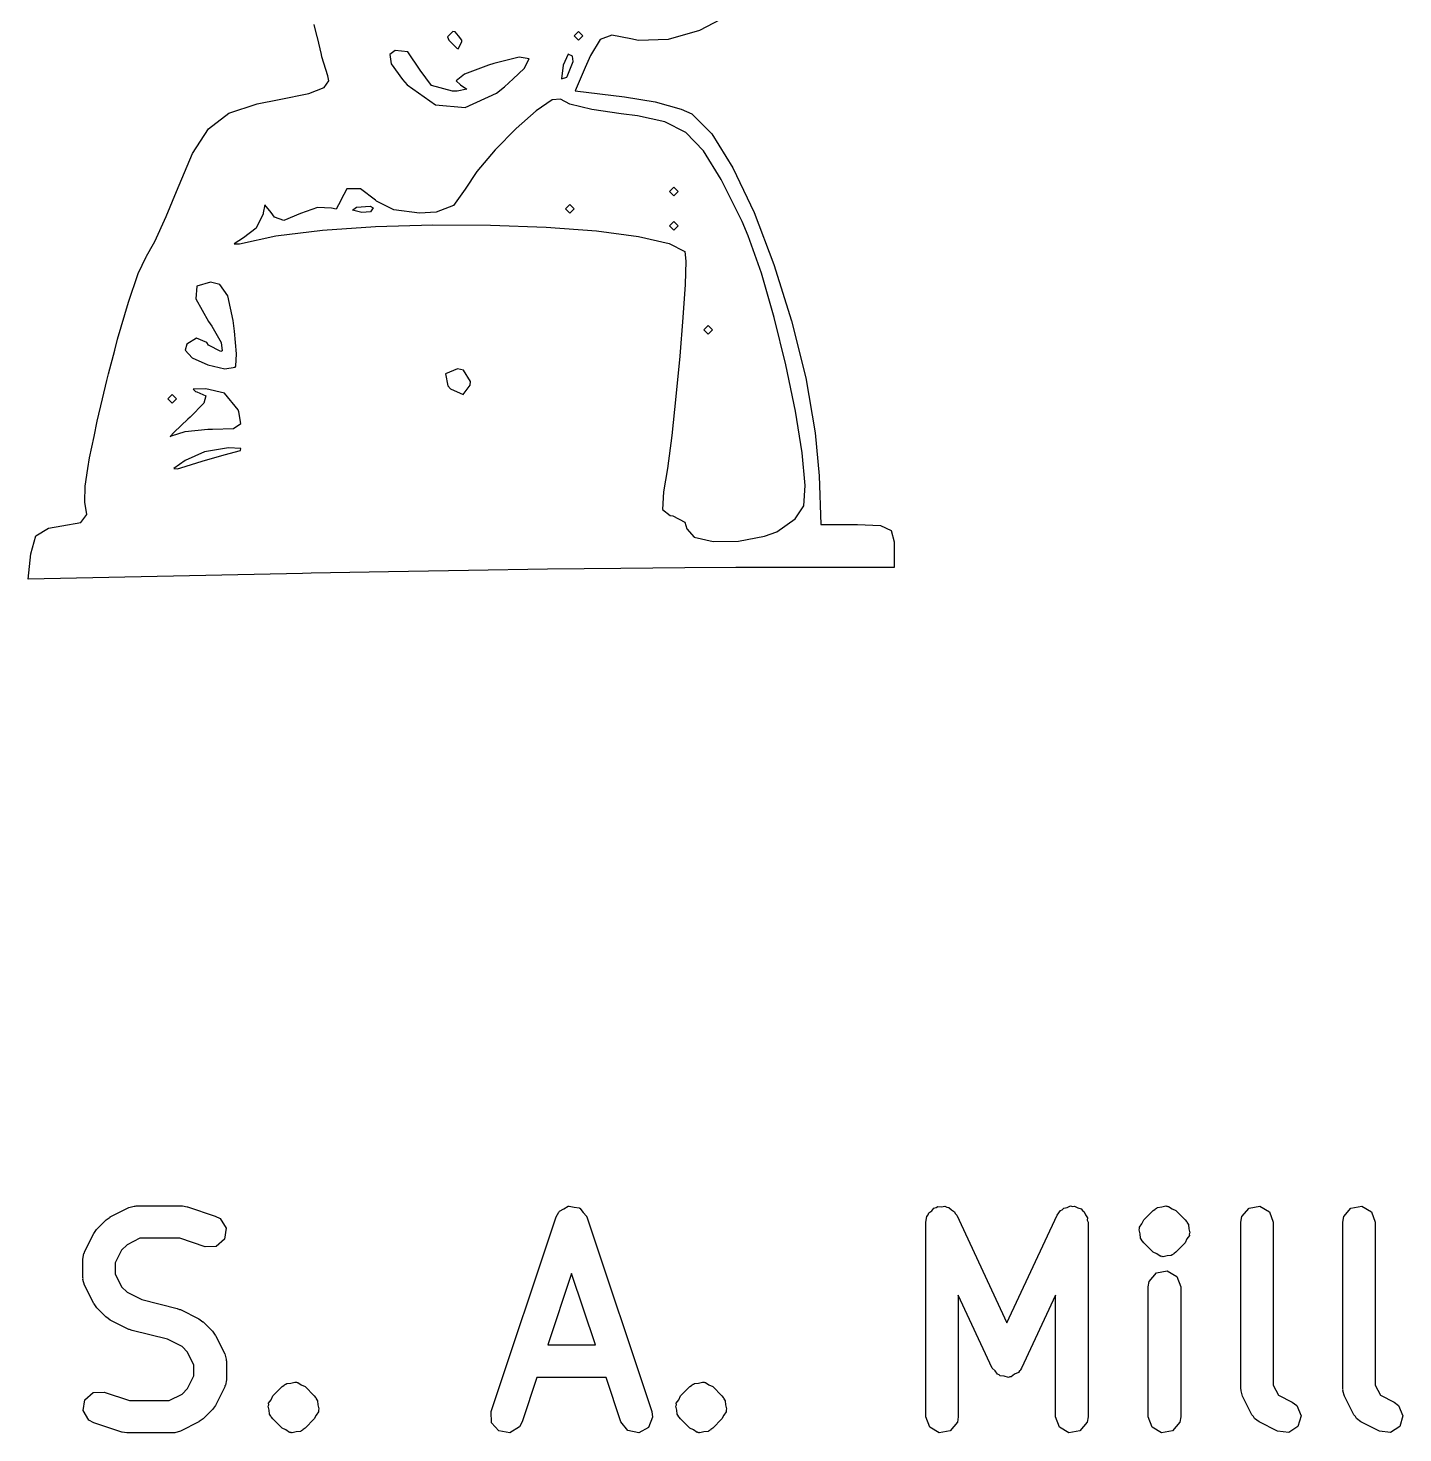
# Model space of a CAD drawing. Extents: x 85 to 109.2, y -106.5 to -93.4.
# Drawn here: x 93.99 to 100.35, y -106.48 to -99.98 of the extents above; entities that cross this region are included whole.
import ezdxf

# ---------------------------------------------------------------- set-up
doc = ezdxf.new("R2010")
doc.units = 0
doc.layers.add('BLACK', color=7, linetype='CONTINUOUS')

msp = doc.modelspace()

# ---------------------------------------------------------------- linework, layer by layer
at = {"layer": 'BLACK', "linetype": 'CONTINUOUS'}
for p, q in [((95.3309, -100.025), (95.3163, -99.9679)), ((97.2294, -99.9288), (97.0989, -99.9963)), ((95.3319, -100.029), (95.3309, -100.025)), ((95.3504, -100.107), (95.3319, -100.029)), ((95.9576, -100), (95.9337, -100.025)), ((95.9337, -100.025), (95.94, -100.04)), ((95.94, -100.04), (95.9759, -100.078)), ((95.9692, -100.002), (95.9576, -100)), ((95.984, -100.02), (95.9692, -100.002)), ((95.9824, -100.08), (95.9995, -100.049)), ((96, -100.04), (95.984, -100.02)), ((95.9995, -100.049), (96, -100.04)), ((96.54, -100), (96.52, -100.02)), ((96.52, -100.02), (96.54, -100.04)), ((96.56, -100.02), (96.54, -100)), ((96.54, -100.04), (96.56, -100.02)), ((96.6394, -100.038), (96.5943, -100.111)), ((96.6935, -100.018), (96.6394, -100.038)), ((96.781, -100.035), (96.6935, -100.018)), ((96.8165, -100.042), (96.781, -100.035)), ((96.954, -100.037), (96.8165, -100.042)), ((97.0989, -99.9963), (96.954, -100.037)), ((95.3527, -100.117), (95.3504, -100.107)), ((95.3797, -100.205), (95.3527, -100.117)), ((95.6914, -100.088), (95.6661, -100.107)), ((95.6661, -100.107), (95.6734, -100.15)), ((95.7503, -100.095), (95.6914, -100.088)), ((95.8073, -100.18), (95.7503, -100.095)), ((95.9759, -100.078), (95.9824, -100.08)), ((96.2649, -100.12), (96.1478, -100.149)), ((96.3114, -100.127), (96.2649, -100.12)), ((96.4909, -100.105), (96.4692, -100.157)), ((96.5115, -100.115), (96.4909, -100.105)), ((96.5149, -100.14), (96.5115, -100.115)), ((96.5943, -100.111), (96.5696, -100.167)), ((95.6734, -100.15), (95.7251, -100.223)), ((95.8591, -100.251), (95.8073, -100.18)), ((96.1237, -100.157), (96.0122, -100.198)), ((96.1478, -100.149), (96.1237, -100.157)), ((96.2378, -100.219), (96.2883, -100.172)), ((96.2883, -100.172), (96.3114, -100.127)), ((96.4692, -100.157), (96.4602, -100.219)), ((96.4867, -100.209), (96.5149, -100.14)), ((96.5696, -100.167), (96.5241, -100.275)), ((95.3636, -100.26), (95.3846, -100.228)), ((95.3846, -100.228), (95.3797, -100.205)), ((95.7251, -100.223), (95.7469, -100.247)), ((95.7469, -100.247), (95.8773, -100.339)), ((95.9564, -100.277), (95.8591, -100.251)), ((96.0122, -100.198), (95.9741, -100.228)), ((95.9741, -100.228), (95.9937, -100.247)), ((95.9937, -100.247), (96.0233, -100.267)), ((96.1969, -100.256), (96.2378, -100.219)), ((96.4602, -100.219), (96.4849, -100.211)), ((96.4849, -100.211), (96.4867, -100.209)), ((95.0527, -100.335), (95.1541, -100.315)), ((95.1541, -100.315), (95.2915, -100.287)), ((95.2915, -100.287), (95.3636, -100.26)), ((95.9784, -100.276), (95.9564, -100.277)), ((96.0233, -100.267), (95.9784, -100.276)), ((96.0155, -100.352), (96.1606, -100.285)), ((96.1606, -100.285), (96.1969, -100.256)), ((96.4557, -100.313), (96.4175, -100.317)), ((96.4991, -100.336), (96.4557, -100.313)), ((96.5241, -100.275), (96.7521, -100.302)), ((96.7521, -100.302), (96.8939, -100.326)), ((94.8287, -100.45), (94.9219, -100.379)), ((94.9219, -100.379), (95.0527, -100.335)), ((95.8773, -100.339), (96.0155, -100.352)), ((96.344, -100.367), (96.251, -100.449)), ((96.4175, -100.317), (96.344, -100.367)), ((96.6013, -100.361), (96.4991, -100.336)), ((96.7375, -100.381), (96.6013, -100.361)), ((96.8121, -100.39), (96.7375, -100.381)), ((96.8939, -100.326), (97.0138, -100.359)), ((97.0138, -100.359), (97.064, -100.381)), ((97.064, -100.381), (97.1564, -100.474)), ((96.9389, -100.418), (96.8121, -100.39)), ((97.0361, -100.468), (96.9389, -100.418)), ((94.7543, -100.565), (94.8287, -100.45)), ((96.251, -100.449), (96.1543, -100.548)), ((97.1182, -100.552), (97.0361, -100.468)), ((97.1564, -100.474), (97.254, -100.631)), ((94.6795, -100.74), (94.7543, -100.565)), ((96.1543, -100.548), (96.0696, -100.648)), ((97.1999, -100.685), (97.1182, -100.552)), ((97.254, -100.631), (97.3514, -100.837)), ((96.0696, -100.648), (96.0158, -100.73)), ((97.2961, -100.88), (97.1999, -100.685)), ((94.6322, -100.856), (94.6795, -100.74)), ((95.4682, -100.728), (95.44, -100.78)), ((95.5304, -100.728), (95.4682, -100.728)), ((95.6, -100.78), (95.5304, -100.728)), ((96.0158, -100.73), (95.9606, -100.805)), ((96.96, -100.74), (96.98, -100.72)), ((96.98, -100.76), (96.96, -100.74)), ((96.98, -100.72), (97, -100.74)), ((97, -100.74), (96.98, -100.76)), ((95.0882, -100.802), (95.0807, -100.839)), ((95.118, -100.838), (95.0882, -100.802)), ((95.332, -100.815), (95.2536, -100.843)), ((95.3962, -100.818), (95.332, -100.815)), ((95.4192, -100.823), (95.3962, -100.818)), ((95.44, -100.782), (95.4192, -100.823)), ((95.44, -100.78), (95.44, -100.782)), ((95.494, -100.827), (95.5125, -100.813)), ((95.5367, -100.837), (95.494, -100.827)), ((95.5125, -100.813), (95.575, -100.808)), ((95.5772, -100.834), (95.5367, -100.837)), ((95.575, -100.808), (95.5892, -100.816)), ((95.5892, -100.816), (95.5772, -100.834)), ((95.6049, -100.785), (95.6, -100.78)), ((95.6853, -100.825), (95.6049, -100.785)), ((95.8039, -100.84), (95.6853, -100.825)), ((95.8817, -100.836), (95.8039, -100.84)), ((95.9606, -100.805), (95.8817, -100.836)), ((96.48, -100.82), (96.5, -100.8)), ((96.5, -100.84), (96.48, -100.82)), ((96.5, -100.8), (96.52, -100.82)), ((96.52, -100.82), (96.5, -100.84)), ((94.5792, -100.972), (94.6322, -100.856)), ((95.0806, -100.844), (95.048, -100.91)), ((95.0807, -100.839), (95.0806, -100.844)), ((95.1333, -100.859), (95.118, -100.838)), ((95.1767, -100.875), (95.1333, -100.859)), ((95.2536, -100.843), (95.1767, -100.875)), ((95.6008, -100.903), (95.8649, -100.895)), ((95.8649, -100.895), (96.1328, -100.896)), ((96.1328, -100.896), (96.3903, -100.905)), ((96.96, -100.9), (96.98, -100.88)), ((96.98, -100.92), (96.96, -100.9)), ((96.98, -100.88), (97, -100.9)), ((97, -100.9), (96.98, -100.92)), ((97.3246, -100.946), (97.2961, -100.88)), ((97.3514, -100.837), (97.4435, -101.078)), ((94.99, -100.955), (94.9474, -100.983)), ((94.9717, -100.982), (95.1401, -100.946)), ((95.048, -100.91), (94.99, -100.955)), ((95.1401, -100.946), (95.3545, -100.92)), ((95.3545, -100.92), (95.6008, -100.903)), ((96.3903, -100.905), (96.6232, -100.922)), ((96.6232, -100.922), (96.8177, -100.948)), ((96.8177, -100.948), (96.9594, -100.981)), ((97.3855, -101.119), (97.3246, -100.946)), ((94.541, -101.04), (94.5734, -100.983)), ((94.5734, -100.983), (94.5792, -100.972)), ((94.9474, -100.983), (94.9717, -100.982)), ((96.9594, -100.981), (97.031, -101.018)), ((97.031, -101.018), (97.0355, -101.063)), ((94.503, -101.12), (94.5391, -101.043)), ((94.5391, -101.043), (94.541, -101.04)), ((97.0355, -101.063), (97.0322, -101.171)), ((97.4435, -101.078), (97.5249, -101.338)), ((94.4575, -101.253), (94.503, -101.12)), ((94.8375, -101.16), (94.7734, -101.178)), ((94.8802, -101.17), (94.8375, -101.16)), ((97.4448, -101.323), (97.3855, -101.119)), ((94.7734, -101.178), (94.77, -101.237)), ((94.9168, -101.223), (94.8802, -101.17)), ((94.9417, -101.337), (94.9168, -101.223)), ((97.0322, -101.171), (97.0224, -101.323)), ((94.4076, -101.424), (94.4575, -101.253)), ((94.77, -101.237), (94.8275, -101.342)), ((94.8275, -101.342), (94.8427, -101.364)), ((94.9484, -101.387), (94.9417, -101.337)), ((97.0224, -101.323), (97.0079, -101.502)), ((97.4987, -101.542), (97.4448, -101.323)), ((97.5249, -101.338), (97.5904, -101.603)), ((94.7731, -101.419), (94.7278, -101.447)), ((94.8196, -101.439), (94.7731, -101.419)), ((94.8427, -101.364), (94.8866, -101.439)), ((94.9573, -101.492), (94.9484, -101.387)), ((97.12, -101.38), (97.14, -101.36)), ((97.14, -101.4), (97.12, -101.38)), ((97.14, -101.36), (97.16, -101.38)), ((97.16, -101.38), (97.14, -101.4)), ((94.3656, -101.584), (94.3944, -101.475)), ((94.3944, -101.475), (94.4076, -101.424)), ((94.7278, -101.447), (94.72, -101.475)), ((94.72, -101.475), (94.7521, -101.51)), ((94.8283, -101.451), (94.8196, -101.439)), ((94.8851, -101.48), (94.8283, -101.451)), ((94.8907, -101.478), (94.8851, -101.48)), ((94.8866, -101.439), (94.8907, -101.478)), ((94.7521, -101.51), (94.825, -101.542)), ((94.825, -101.542), (94.9033, -101.56)), ((94.9517, -101.553), (94.9542, -101.549)), ((94.9542, -101.549), (94.9573, -101.492)), ((97.0079, -101.502), (96.9902, -101.689)), ((97.5432, -101.756), (97.4987, -101.542)), ((94.3374, -101.7), (94.3578, -101.614)), ((94.3578, -101.614), (94.3656, -101.584)), ((94.9033, -101.56), (94.9517, -101.553)), ((95.98, -101.56), (95.9249, -101.584)), ((95.9249, -101.584), (95.9348, -101.64)), ((96.008, -101.567), (95.98, -101.56)), ((96.04, -101.62), (96.008, -101.567)), ((97.5904, -101.603), (97.6349, -101.857)), ((94.66, -101.68), (94.64, -101.7)), ((94.68, -101.7), (94.66, -101.68)), ((94.8157, -101.653), (94.7571, -101.654)), ((94.7571, -101.654), (94.7679, -101.665)), ((94.7679, -101.665), (94.774, -101.667)), ((94.774, -101.667), (94.8152, -101.686)), ((94.9017, -101.674), (94.8157, -101.653)), ((94.9644, -101.75), (94.9017, -101.674)), ((95.9348, -101.64), (95.9467, -101.653)), ((95.9467, -101.653), (96.0052, -101.679)), ((96.0052, -101.679), (96.0387, -101.637)), ((96.0387, -101.637), (96.04, -101.62)), ((94.313, -101.803), (94.3374, -101.7)), ((94.64, -101.7), (94.66, -101.72)), ((94.66, -101.72), (94.68, -101.7)), ((94.8067, -101.719), (94.7428, -101.784)), ((94.8152, -101.686), (94.8067, -101.719)), ((96.9902, -101.689), (96.9707, -101.869)), ((94.2983, -101.874), (94.313, -101.803)), ((94.7324, -101.794), (94.6698, -101.853)), ((94.7428, -101.784), (94.7324, -101.794)), ((94.968, -101.76), (94.9644, -101.75)), ((94.9778, -101.814), (94.968, -101.76)), ((97.5744, -101.949), (97.5432, -101.756)), ((94.278, -101.973), (94.2983, -101.874)), ((94.6698, -101.853), (94.6501, -101.874)), ((94.6501, -101.874), (94.6564, -101.87)), ((94.6564, -101.87), (94.7199, -101.85)), ((94.7199, -101.85), (94.8251, -101.84)), ((94.8251, -101.84), (94.8467, -101.84)), ((94.8467, -101.84), (94.9433, -101.836)), ((94.9433, -101.836), (94.9778, -101.814)), ((96.9707, -101.869), (96.9511, -102.022)), ((97.6349, -101.857), (97.6521, -102.055)), ((94.92, -101.926), (94.81, -101.945)), ((94.9, -101.959), (94.9758, -101.938)), ((94.9775, -101.929), (94.92, -101.926)), ((94.9758, -101.938), (94.9775, -101.929)), ((94.2703, -102.021), (94.278, -101.973)), ((94.72, -101.984), (94.6668, -102.021)), ((94.7, -102.018), (94.7985, -101.987)), ((94.81, -101.945), (94.72, -101.984)), ((94.7985, -101.987), (94.9, -101.959)), ((97.5885, -102.101), (97.5744, -101.949)), ((94.2573, -102.104), (94.2703, -102.021)), ((94.6668, -102.021), (94.6851, -102.023)), ((94.6851, -102.023), (94.7, -102.018)), ((96.9511, -102.022), (96.9332, -102.13)), ((97.6521, -102.055), (97.66, -102.28)), ((94.2559, -102.178), (94.2573, -102.104)), ((96.9332, -102.13), (96.9278, -102.212)), ((97.5815, -102.195), (97.5885, -102.101)), ((94.2647, -102.235), (94.2559, -102.178)), ((97.5412, -102.255), (97.5815, -102.195)), ((94.2377, -102.272), (94.2647, -102.235)), ((96.9278, -102.212), (96.9634, -102.239)), ((96.9634, -102.239), (96.9753, -102.24)), ((96.9753, -102.24), (97.0313, -102.27)), ((97.4573, -102.314), (97.5412, -102.255)), ((94.029, -102.333), (94.0878, -102.297)), ((94.0878, -102.297), (94.1501, -102.287)), ((94.1501, -102.287), (94.2377, -102.272)), ((97.0313, -102.27), (97.04, -102.3)), ((97.04, -102.3), (97.0748, -102.339)), ((97.3999, -102.335), (97.4573, -102.314)), ((97.66, -102.28), (97.83, -102.28)), ((97.83, -102.28), (97.9371, -102.285)), ((97.9371, -102.285), (97.9864, -102.308)), ((97.9864, -102.308), (97.9997, -102.361)), ((94.0067, -102.417), (94.029, -102.333)), ((97.0748, -102.339), (97.1627, -102.359)), ((97.1627, -102.359), (97.2793, -102.358)), ((97.2793, -102.358), (97.3999, -102.335)), ((97.9997, -102.361), (98, -102.38)), ((98, -102.38), (98, -102.48)), ((93.9934, -102.533), (94.0067, -102.417)), ((95.2632, -102.507), (93.9934, -102.533)), ((95.3021, -102.506), (95.2632, -102.507)), ((95.6606, -102.499), (95.3021, -102.506)), ((96.0312, -102.493), (95.6606, -102.499)), ((96.3956, -102.488), (96.0312, -102.493)), ((96.7352, -102.484), (96.3956, -102.488)), ((97.0316, -102.481), (96.7352, -102.484)), ((97.2665, -102.48), (97.0316, -102.481)), ((98, -102.48), (97.2665, -102.48)), ((94.3736, -105.483), (94.4593, -105.44)), ((94.4593, -105.44), (94.4843, -105.433)), ((94.4843, -105.433), (94.4886, -105.434)), ((94.4886, -105.434), (94.4929, -105.432)), ((94.4929, -105.432), (94.7071, -105.432)), ((94.7071, -105.432), (94.7292, -105.436)), ((94.7292, -105.436), (94.7309, -105.436)), ((94.7309, -105.436), (94.8594, -105.479)), ((96.451, -105.457), (96.4719, -105.446)), ((96.4719, -105.446), (96.4921, -105.434)), ((96.4921, -105.434), (96.4942, -105.434)), ((96.4942, -105.434), (96.4961, -105.433)), ((96.4961, -105.433), (96.5194, -105.438)), ((96.5194, -105.438), (96.5429, -105.441)), ((96.5429, -105.441), (96.5443, -105.443)), ((96.5443, -105.443), (96.5464, -105.443)), ((96.5464, -105.443), (96.5611, -105.462)), ((98.1734, -105.455), (98.1839, -105.442)), ((98.1839, -105.442), (98.1938, -105.44)), ((98.1938, -105.44), (98.202, -105.435)), ((98.202, -105.435), (98.2183, -105.436)), ((98.2183, -105.436), (98.2345, -105.433)), ((98.2345, -105.433), (98.2431, -105.438)), ((98.2431, -105.438), (98.2531, -105.439)), ((98.2531, -105.439), (98.2647, -105.451)), ((98.7775, -105.45), (98.7839, -105.442)), ((98.7839, -105.442), (98.8001, -105.439)), ((98.8001, -105.439), (98.8149, -105.432)), ((98.8149, -105.432), (98.8246, -105.435)), ((98.8246, -105.435), (98.8345, -105.433)), ((98.8345, -105.433), (98.8486, -105.441)), ((98.8486, -105.441), (98.8645, -105.446)), ((98.8645, -105.446), (98.8702, -105.454)), ((99.197, -105.454), (99.2051, -105.448)), ((99.2051, -105.448), (99.207, -105.446)), ((99.207, -105.446), (99.2102, -105.445)), ((99.2102, -105.445), (99.2104, -105.445)), ((99.2104, -105.445), (99.2125, -105.442)), ((99.2125, -105.442), (99.2145, -105.442)), ((99.2145, -105.442), (99.2183, -105.439)), ((99.2183, -105.439), (99.2377, -105.437)), ((99.2377, -105.437), (99.2565, -105.432)), ((99.2565, -105.432), (99.2596, -105.434)), ((99.2596, -105.434), (99.263, -105.433)), ((99.263, -105.433), (99.266, -105.435)), ((99.266, -105.435), (99.2694, -105.435)), ((99.2694, -105.435), (99.2854, -105.446)), ((99.2854, -105.446), (99.303, -105.454)), ((99.6081, -105.481), (99.6411, -105.442)), ((99.6411, -105.442), (99.6916, -105.433)), ((99.6916, -105.433), (99.736, -105.459)), ((100.08, -105.481), (100.112, -105.442)), ((100.112, -105.442), (100.163, -105.433)), ((100.163, -105.433), (100.207, -105.459)), ((94.3113, -105.54), (94.3541, -105.497)), ((94.3541, -105.497), (94.3725, -105.484)), ((94.3725, -105.484), (94.3736, -105.483)), ((94.8594, -105.479), (94.8823, -105.491)), ((94.8823, -105.491), (94.9092, -105.535)), ((96.136, -106.383), (96.436, -105.483)), ((96.436, -105.483), (96.4484, -105.461)), ((96.4484, -105.461), (96.4502, -105.459)), ((96.4502, -105.459), (96.451, -105.457)), ((96.5611, -105.462), (96.5769, -105.48)), ((96.5769, -105.48), (96.577, -105.482)), ((96.577, -105.482), (96.5783, -105.483)), ((96.5783, -105.483), (96.8783, -106.383)), ((98.1464, -105.507), (98.151, -105.481)), ((98.1464, -106.407), (98.1464, -105.507)), ((98.151, -105.481), (98.1574, -105.474)), ((98.1574, -105.474), (98.16, -105.464)), ((98.16, -105.464), (98.1734, -105.455)), ((98.2647, -105.451), (98.2789, -105.459)), ((98.2789, -105.459), (98.2823, -105.468)), ((98.2823, -105.468), (98.2894, -105.475)), ((98.2894, -105.475), (98.5214, -105.973)), ((98.5214, -105.973), (98.7535, -105.475)), ((98.7535, -105.475), (98.7684, -105.454)), ((98.7684, -105.454), (98.7775, -105.45)), ((98.8702, -105.454), (98.8789, -105.459)), ((98.8789, -105.459), (98.8845, -105.474)), ((98.8845, -105.474), (98.8939, -105.488)), ((98.8939, -105.488), (98.893, -105.498)), ((98.893, -105.498), (98.8964, -105.507)), ((98.8964, -105.507), (98.8964, -106.407)), ((99.1459, -105.515), (99.1541, -105.497)), ((99.1541, -105.497), (99.197, -105.454)), ((99.303, -105.454), (99.3459, -105.497)), ((99.3459, -105.497), (99.3516, -105.505)), ((99.3516, -105.505), (99.3543, -105.507)), ((99.3543, -105.507), (99.3552, -105.51)), ((99.3552, -105.51), (99.3608, -105.518)), ((99.6036, -105.507), (99.6081, -105.481)), ((99.6036, -106.279), (99.6036, -105.507)), ((99.736, -105.459), (99.7536, -105.507)), ((99.7536, -105.507), (99.7536, -106.261)), ((100.075, -105.507), (100.08, -105.481)), ((100.075, -106.279), (100.075, -105.507)), ((100.207, -105.459), (100.225, -105.507)), ((100.225, -105.507), (100.225, -106.261)), ((94.2543, -105.645), (94.2972, -105.559)), ((94.2972, -105.559), (94.3106, -105.541)), ((94.3106, -105.541), (94.3113, -105.54)), ((94.9092, -105.535), (94.9017, -105.586)), ((99.1324, -105.543), (99.1353, -105.537)), ((99.1375, -105.562), (99.1324, -105.543)), ((99.1347, -105.531), (99.1459, -105.515)), ((99.1353, -105.537), (99.1347, -105.531)), ((99.1392, -105.582), (99.1375, -105.562)), ((99.3653, -105.569), (99.3541, -105.585)), ((99.3608, -105.518), (99.3625, -105.538)), ((99.3625, -105.538), (99.3676, -105.557)), ((99.3676, -105.557), (99.3647, -105.563)), ((99.3647, -105.563), (99.3653, -105.569)), ((94.4259, -105.637), (94.3964, -105.696)), ((94.4516, -105.612), (94.4259, -105.637)), ((94.5106, -105.582), (94.4516, -105.612)), ((94.695, -105.582), (94.5106, -105.582)), ((94.812, -105.621), (94.695, -105.582)), ((94.8633, -105.62), (94.812, -105.621)), ((94.9017, -105.586), (94.8633, -105.62)), ((99.1448, -105.59), (99.1392, -105.582)), ((99.1457, -105.593), (99.1448, -105.59)), ((99.1484, -105.595), (99.1457, -105.593)), ((99.1541, -105.603), (99.1484, -105.595)), ((99.197, -105.646), (99.1541, -105.603)), ((99.3459, -105.603), (99.303, -105.646)), ((99.3541, -105.585), (99.3459, -105.603)), ((94.2464, -105.679), (94.251, -105.653)), ((94.2464, -105.764), (94.2464, -105.679)), ((94.251, -105.653), (94.2538, -105.649)), ((94.2538, -105.649), (94.2543, -105.645)), ((94.3964, -105.696), (94.3964, -105.747)), ((99.2146, -105.654), (99.197, -105.646)), ((99.2306, -105.665), (99.2146, -105.654)), ((99.234, -105.665), (99.2306, -105.665)), ((99.237, -105.667), (99.234, -105.665)), ((99.2404, -105.666), (99.237, -105.667)), ((99.2435, -105.668), (99.2404, -105.666)), ((99.2623, -105.663), (99.2435, -105.668)), ((99.2817, -105.661), (99.2623, -105.663)), ((99.2855, -105.658), (99.2817, -105.661)), ((99.2875, -105.658), (99.2855, -105.658)), ((99.2896, -105.655), (99.2875, -105.658)), ((99.2898, -105.655), (99.2896, -105.655)), ((99.293, -105.654), (99.2898, -105.655)), ((99.2949, -105.652), (99.293, -105.654)), ((99.303, -105.646), (99.2949, -105.652)), ((94.248, -105.768), (94.2464, -105.764)), ((94.2469, -105.773), (94.248, -105.768)), ((94.2543, -105.798), (94.2469, -105.773)), ((94.3964, -105.747), (94.4259, -105.806)), ((96.5071, -105.744), (96.3969, -106.075)), ((96.6174, -106.075), (96.5071, -105.744)), ((99.1795, -105.781), (99.2125, -105.742)), ((99.2125, -105.742), (99.263, -105.733)), ((99.263, -105.733), (99.3075, -105.759)), ((99.3075, -105.759), (99.325, -105.807)), ((94.2972, -105.884), (94.2543, -105.798)), ((94.4259, -105.806), (94.4516, -105.831)), ((94.4516, -105.831), (94.519, -105.865)), ((99.175, -105.807), (99.1795, -105.781)), ((99.175, -106.407), (99.175, -105.807)), ((99.325, -105.807), (99.325, -106.407)), ((94.2984, -105.885), (94.2972, -105.884)), ((94.3113, -105.903), (94.2984, -105.885)), ((94.3541, -105.946), (94.3113, -105.903)), ((94.519, -105.865), (94.6825, -105.906)), ((98.4535, -106.182), (98.2964, -105.845)), ((98.2964, -105.845), (98.2964, -106.407)), ((98.7464, -105.845), (98.5894, -106.182)), ((98.7464, -106.407), (98.7464, -105.845)), ((94.3556, -105.947), (94.3541, -105.946)), ((94.3736, -105.96), (94.3556, -105.947)), ((94.4593, -106.003), (94.3736, -105.96)), ((94.6825, -105.906), (94.6943, -105.911)), ((94.6943, -105.911), (94.6978, -105.911)), ((94.6978, -105.911), (94.7835, -105.954)), ((94.7835, -105.954), (94.8016, -105.968)), ((94.8016, -105.968), (94.803, -105.968)), ((94.803, -105.968), (94.8459, -106.011)), ((94.4628, -106.003), (94.4593, -106.003)), ((94.4747, -106.008), (94.4628, -106.003)), ((94.6381, -106.049), (94.4747, -106.008)), ((94.8459, -106.011), (94.8588, -106.03)), ((94.8588, -106.03), (94.8599, -106.031)), ((94.8599, -106.031), (94.9028, -106.116)), ((94.7056, -106.083), (94.6381, -106.049)), ((94.7312, -106.109), (94.7056, -106.083)), ((96.3969, -106.075), (96.6174, -106.075)), ((94.7607, -106.168), (94.7312, -106.109)), ((94.9028, -106.116), (94.9102, -106.141)), ((94.9102, -106.141), (94.9092, -106.146)), ((94.9092, -106.146), (94.9107, -106.15)), ((94.9107, -106.15), (94.9107, -106.236)), ((94.7312, -106.277), (94.7607, -106.218)), ((94.7607, -106.218), (94.7607, -106.168)), ((96.3469, -106.225), (96.2783, -106.431)), ((96.6674, -106.225), (96.3469, -106.225)), ((96.736, -106.431), (96.6674, -106.225)), ((98.4672, -106.195), (98.4535, -106.182)), ((98.4784, -106.211), (98.4672, -106.195)), ((98.485, -106.213), (98.4784, -106.211)), ((98.4898, -106.218), (98.485, -106.213)), ((98.5091, -106.22), (98.4898, -106.218)), ((98.5279, -106.225), (98.5091, -106.22)), ((98.5341, -106.222), (98.5279, -106.225)), ((98.5409, -106.222), (98.5341, -106.222)), ((98.5568, -106.211), (98.5409, -106.222)), ((98.5744, -106.203), (98.5568, -106.211)), ((98.5801, -106.195), (98.5744, -106.203)), ((98.5829, -106.193), (98.5801, -106.195)), ((98.5837, -106.19), (98.5829, -106.193)), ((98.5894, -106.182), (98.5837, -106.19)), ((94.2939, -106.295), (94.3451, -106.293)), ((94.3451, -106.293), (94.4622, -106.332)), ((94.7056, -106.303), (94.7312, -106.277)), ((94.9028, -106.269), (94.8599, -106.355)), ((94.9033, -106.265), (94.9028, -106.269)), ((94.9062, -106.261), (94.9033, -106.265)), ((94.9107, -106.236), (94.9062, -106.261)), ((95.1255, -106.311), (95.1684, -106.268)), ((95.1684, -106.268), (95.1765, -106.263)), ((95.1765, -106.263), (95.1784, -106.26)), ((95.1784, -106.26), (95.1816, -106.259)), ((95.1816, -106.259), (95.1818, -106.259)), ((95.1818, -106.259), (95.1839, -106.256)), ((95.1839, -106.256), (95.1859, -106.256)), ((95.1859, -106.256), (95.1897, -106.253)), ((95.1897, -106.253), (95.2091, -106.252)), ((95.2091, -106.252), (95.228, -106.247)), ((95.228, -106.247), (95.2311, -106.248)), ((95.2311, -106.248), (95.2345, -106.248)), ((95.2345, -106.248), (95.2374, -106.249)), ((95.2374, -106.249), (95.2408, -106.249)), ((95.2408, -106.249), (95.2568, -106.26)), ((95.2568, -106.26), (95.2745, -106.268)), ((95.2745, -106.268), (95.3173, -106.311)), ((97.0113, -106.311), (97.0541, -106.268)), ((97.0541, -106.268), (97.0622, -106.263)), ((97.0622, -106.263), (97.0641, -106.26)), ((97.0641, -106.26), (97.0673, -106.259)), ((97.0673, -106.259), (97.0675, -106.259)), ((97.0675, -106.259), (97.0696, -106.256)), ((97.0696, -106.256), (97.0716, -106.256)), ((97.0716, -106.256), (97.0754, -106.253)), ((97.0754, -106.253), (97.0949, -106.252)), ((97.0949, -106.252), (97.1137, -106.247)), ((97.1137, -106.247), (97.1168, -106.248)), ((97.1168, -106.248), (97.1202, -106.248)), ((97.1202, -106.248), (97.1231, -106.249)), ((97.1231, -106.249), (97.1266, -106.249)), ((97.1266, -106.249), (97.1425, -106.26)), ((97.1425, -106.26), (97.1602, -106.268)), ((97.1602, -106.268), (97.203, -106.311)), ((99.6051, -106.283), (99.6036, -106.279)), ((99.6041, -106.287), (99.6051, -106.283)), ((99.6115, -106.312), (99.6041, -106.287)), ((99.7536, -106.261), (99.7773, -106.308)), ((100.077, -106.283), (100.075, -106.279)), ((100.075, -106.287), (100.077, -106.283)), ((100.083, -106.312), (100.075, -106.287)), ((100.225, -106.261), (100.249, -106.308)), ((94.248, -106.379), (94.2555, -106.329)), ((94.2555, -106.329), (94.2939, -106.295)), ((94.4622, -106.332), (94.6466, -106.332)), ((94.6466, -106.332), (94.7056, -106.303)), ((94.8599, -106.355), (94.8466, -106.373)), ((95.1039, -106.358), (95.1067, -106.352)), ((95.1089, -106.377), (95.1039, -106.358)), ((95.1061, -106.345), (95.1173, -106.329)), ((95.1067, -106.352), (95.1061, -106.345)), ((95.1173, -106.329), (95.1255, -106.311)), ((95.3173, -106.311), (95.323, -106.319)), ((95.323, -106.319), (95.3257, -106.321)), ((95.3257, -106.321), (95.3266, -106.324)), ((95.3266, -106.324), (95.3323, -106.333)), ((95.3323, -106.333), (95.334, -106.352)), ((95.334, -106.352), (95.339, -106.371)), ((96.9896, -106.358), (96.9924, -106.352)), ((96.9946, -106.377), (96.9896, -106.358)), ((96.9918, -106.345), (97.003, -106.329)), ((96.9924, -106.352), (96.9918, -106.345)), ((97.003, -106.329), (97.0113, -106.311)), ((97.203, -106.311), (97.2087, -106.319)), ((97.2087, -106.319), (97.2114, -106.321)), ((97.2114, -106.321), (97.2123, -106.324)), ((97.2123, -106.324), (97.218, -106.333)), ((97.218, -106.333), (97.2197, -106.352)), ((97.2197, -106.352), (97.2247, -106.371)), ((99.6543, -106.398), (99.6115, -106.312)), ((99.7773, -106.308), (99.8407, -106.34)), ((99.8407, -106.34), (99.8616, -106.356)), ((99.8616, -106.356), (99.882, -106.403)), ((100.126, -106.398), (100.083, -106.312)), ((100.249, -106.308), (100.312, -106.34)), ((100.312, -106.34), (100.333, -106.356)), ((100.333, -106.356), (100.353, -106.403)), ((94.2748, -106.423), (94.248, -106.379)), ((94.2977, -106.435), (94.2748, -106.423)), ((94.803, -106.417), (94.7847, -106.43)), ((94.8459, -106.374), (94.803, -106.417)), ((94.8466, -106.373), (94.8459, -106.374)), ((95.1106, -106.396), (95.1089, -106.377)), ((95.1163, -106.404), (95.1106, -106.396)), ((95.1171, -106.407), (95.1163, -106.404)), ((95.1199, -106.409), (95.1171, -106.407)), ((95.1255, -106.417), (95.1199, -106.409)), ((95.1684, -106.46), (95.1255, -106.417)), ((95.3173, -106.417), (95.2745, -106.46)), ((95.3256, -106.4), (95.3173, -106.417)), ((95.3367, -106.384), (95.3256, -106.4)), ((95.339, -106.371), (95.3361, -106.377)), ((95.3361, -106.377), (95.3367, -106.384)), ((96.1374, -106.435), (96.136, -106.383)), ((96.8821, -106.409), (96.8633, -106.457)), ((96.8783, -106.383), (96.8821, -106.409)), ((96.9963, -106.396), (96.9946, -106.377)), ((97.002, -106.404), (96.9963, -106.396)), ((97.0028, -106.407), (97.002, -106.404)), ((97.0056, -106.409), (97.0028, -106.407)), ((97.0113, -106.417), (97.0056, -106.409)), ((97.0541, -106.46), (97.0113, -106.417)), ((97.203, -106.417), (97.1602, -106.46)), ((97.2113, -106.4), (97.203, -106.417)), ((97.2224, -106.384), (97.2113, -106.4)), ((97.2247, -106.371), (97.2219, -106.377)), ((97.2219, -106.377), (97.2224, -106.384)), ((98.164, -106.455), (98.1464, -106.407)), ((98.2964, -106.407), (98.2919, -106.433)), ((98.764, -106.455), (98.7464, -106.407)), ((98.8964, -106.407), (98.8919, -106.433)), ((99.1925, -106.455), (99.175, -106.407)), ((99.325, -106.407), (99.3205, -106.433)), ((99.6625, -106.406), (99.6543, -106.398)), ((99.667, -106.416), (99.6625, -106.406)), ((99.6879, -106.431), (99.667, -106.416)), ((99.882, -106.403), (99.8674, -106.452)), ((100.134, -106.406), (100.126, -106.398)), ((100.138, -106.416), (100.134, -106.406)), ((100.159, -106.431), (100.138, -106.416)), ((100.353, -106.403), (100.339, -106.452)), ((94.4263, -106.478), (94.2977, -106.435)), ((94.4279, -106.478), (94.4263, -106.478)), ((94.45, -106.482), (94.4279, -106.478)), ((94.6643, -106.482), (94.45, -106.482)), ((94.6685, -106.481), (94.6643, -106.482)), ((94.6729, -106.482), (94.6685, -106.481)), ((94.6978, -106.474), (94.6729, -106.482)), ((94.7835, -106.431), (94.6978, -106.474)), ((94.7847, -106.43), (94.7835, -106.431)), ((95.1861, -106.468), (95.1684, -106.46)), ((95.202, -106.48), (95.1861, -106.468)), ((95.2054, -106.479), (95.202, -106.48)), ((95.2084, -106.481), (95.2054, -106.479)), ((95.2118, -106.48), (95.2084, -106.481)), ((95.2149, -106.482), (95.2118, -106.48)), ((95.2337, -106.477), (95.2149, -106.482)), ((95.2531, -106.475), (95.2337, -106.477)), ((95.2569, -106.472), (95.2531, -106.475)), ((95.2589, -106.472), (95.2569, -106.472)), ((95.261, -106.47), (95.2589, -106.472)), ((95.2612, -106.469), (95.261, -106.47)), ((95.2644, -106.469), (95.2612, -106.469)), ((95.2664, -106.466), (95.2644, -106.469)), ((95.2745, -106.46), (95.2664, -106.466)), ((96.1714, -106.473), (96.1374, -106.435)), ((96.2222, -106.481), (96.1714, -106.473)), ((96.2659, -106.454), (96.2222, -106.481)), ((96.2783, -106.431), (96.2659, -106.454)), ((96.7679, -106.471), (96.736, -106.431)), ((96.8181, -106.481), (96.7679, -106.471)), ((96.8633, -106.457), (96.8181, -106.481)), ((97.0718, -106.468), (97.0541, -106.46)), ((97.0877, -106.48), (97.0718, -106.468)), ((97.0911, -106.479), (97.0877, -106.48)), ((97.0941, -106.481), (97.0911, -106.479)), ((97.0975, -106.48), (97.0941, -106.481)), ((97.1006, -106.482), (97.0975, -106.48)), ((97.1194, -106.477), (97.1006, -106.482)), ((97.1388, -106.475), (97.1194, -106.477)), ((97.1427, -106.472), (97.1388, -106.475)), ((97.1446, -106.472), (97.1427, -106.472)), ((97.1468, -106.47), (97.1446, -106.472)), ((97.1469, -106.469), (97.1468, -106.47)), ((97.1502, -106.469), (97.1469, -106.469)), ((97.1521, -106.466), (97.1502, -106.469)), ((97.1602, -106.46), (97.1521, -106.466)), ((98.2084, -106.481), (98.164, -106.455)), ((98.2589, -106.472), (98.2084, -106.481)), ((98.2919, -106.433), (98.2589, -106.472)), ((98.8084, -106.481), (98.764, -106.455)), ((98.8589, -106.472), (98.8084, -106.481)), ((98.8919, -106.433), (98.8589, -106.472)), ((99.237, -106.481), (99.1925, -106.455)), ((99.2875, -106.472), (99.237, -106.481)), ((99.3205, -106.433), (99.2875, -106.472)), ((99.7736, -106.474), (99.6879, -106.431)), ((99.8246, -106.48), (99.7736, -106.474)), ((99.8674, -106.452), (99.8246, -106.48)), ((100.245, -106.474), (100.159, -106.431)), ((100.296, -106.48), (100.245, -106.474)), ((100.339, -106.452), (100.296, -106.48))]:
    msp.add_line(p, q, dxfattribs=at)

doc.saveas('drawing.dxf')
